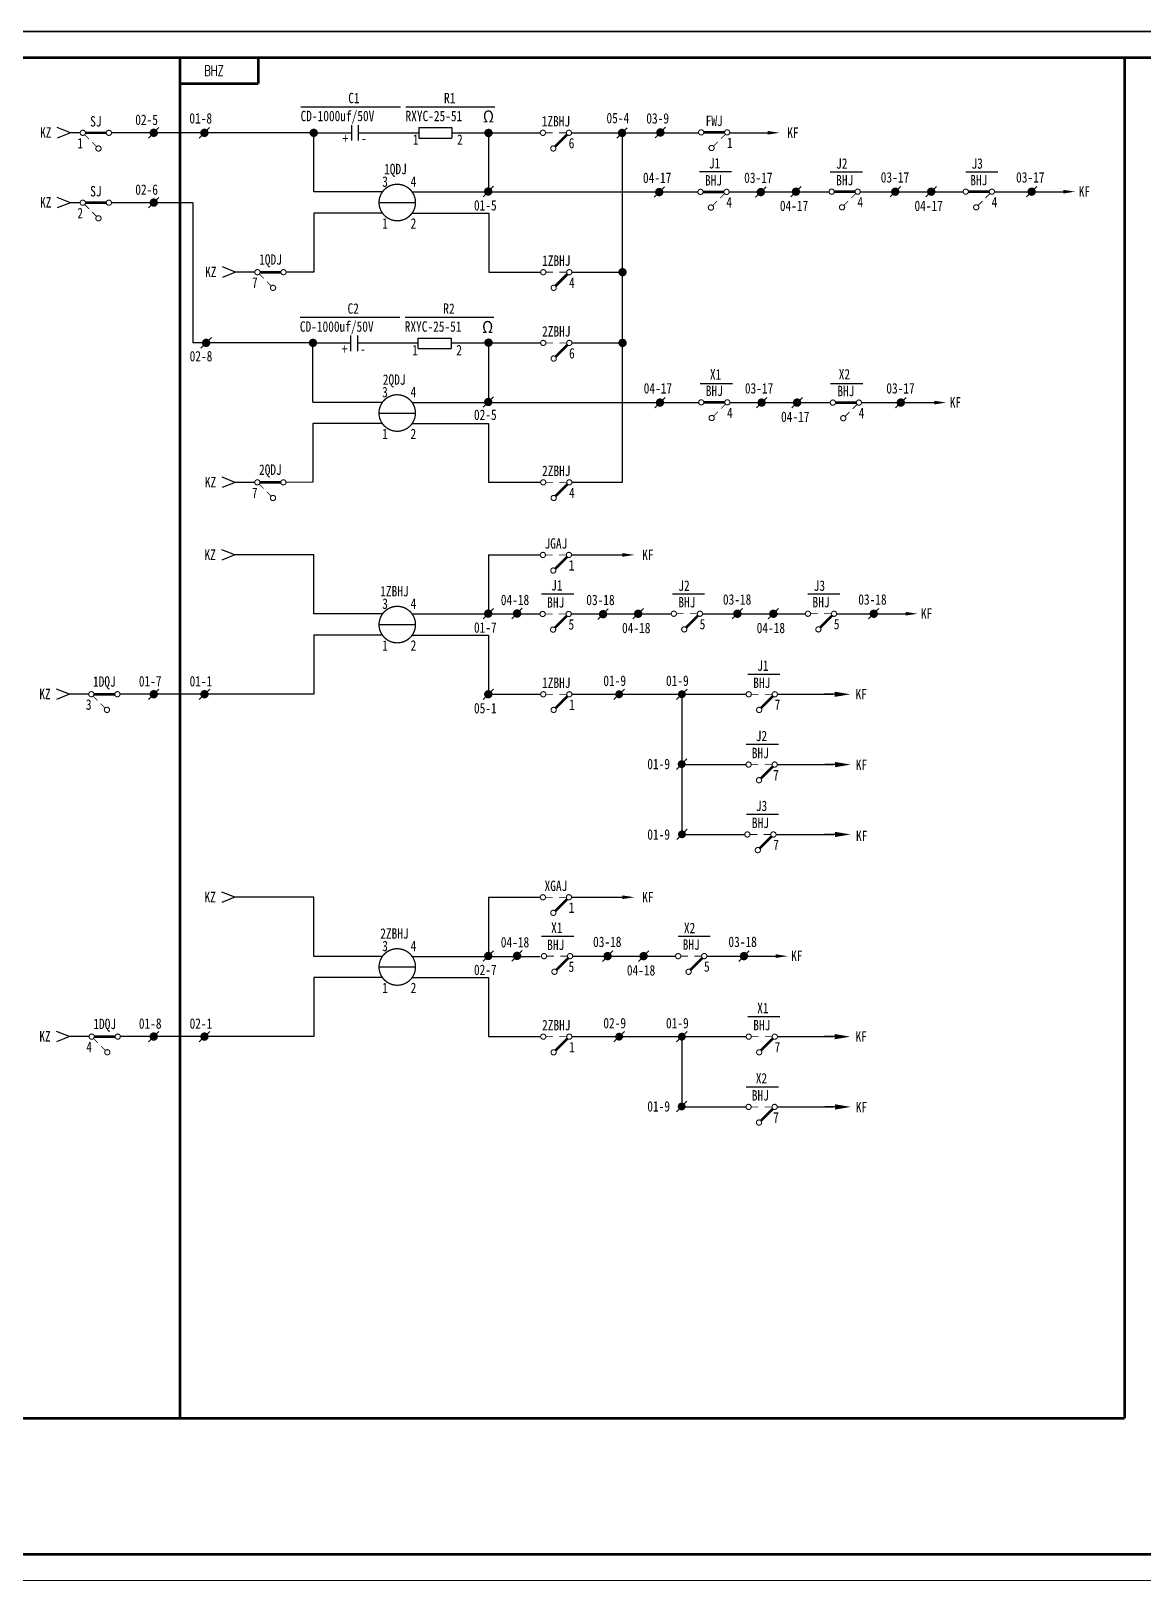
# Model space of a CAD drawing. Header units: millimetres. Extents: x -602 to 469, y -268 to 29.
# Drawn here: x -216.8 to -3.5, y -267.8 to 29.4 of the extents above; entities that cross this region are included whole.
import ezdxf
from ezdxf.enums import TextEntityAlignment as Align

# ---------------------------------------------------------------- set-up
doc = ezdxf.new("R2010")
doc.units = ezdxf.units.MM
doc.layers.add('TIE', color=7, linetype='Continuous')
doc.styles.add('CHINESE', font='SimSun.ttf', dxfattribs={"width": 0.9})
doc.styles.add('HZ', font='txt.shx', dxfattribs={"width": 0.7, "bigfont": 'hztxt.shx'})

# ---------------------------------------------------------------- blocks, each defined once
blk = doc.blocks.new('114')
at = {"const_width": 0.2}
for points in [[(1, 0, -1), (0, 0, -1)], [(6, 0, -1), (5, 0, -1)], [(4, -3, -1), (3, -3, -1)]]:
    blk.add_lwpolyline(points, format="xyb", close=True, dxfattribs=at)
for points, const_width in [([(5, 0), (1, 0)], 0.5), ([(0.85, -0.35), (1.7, -1.2)], 0.15), ([(2.3, -1.8), (3.15, -2.65)], 0.15)]:
    blk.add_lwpolyline(points, dxfattribs=dict(const_width=const_width))
blk.add_lwpolyline([(5.5, -4.5, 0, 0, 0), (5.5, -3.5, 0.8, 0, 0), (5.5, -1.3, 0, 0, 0)], format="xyseb")
at = {"width": 0.8}
for tag, p in [('RELAY', (3, 2.2)), ('0', (0, -2))]:
    blk.add_attdef(tag, text='', height=2, dxfattribs=at).set_placement(p, align=Align.MIDDLE)
blk = doc.blocks.new('W21')
blk.add_line((-1, -1), (1, 1))
at = {"const_width": 0.8}
blk.add_lwpolyline([(-0.4, 0, 1), (0.4, 0, 1)], format="xyb", close=True, dxfattribs=at)
blk = doc.blocks.new('W22')
at = {"const_width": 0.8}
blk.add_lwpolyline([(-0.4, 0, 1), (0.4, 0, 1)], format="xyb", close=True, dxfattribs=at)
blk = doc.blocks.new('W52')
blk.add_lwpolyline([(0, -3.3, 0, 0.7, 0), (0, -1, 0.7, 0.7, 0)], format="xyseb")
blk.add_lwpolyline([(0, 0), (0, -1)])
blk = doc.blocks.new('133')
at = {"const_width": 0.2}
for points in [[(-6, 0, 1), (-5, 0, 1)], [(-1, 0, 1), (0, 0, 1)], [(-4, -3, 1), (-3, -3, 1)]]:
    blk.add_lwpolyline(points, format="xyb", close=True, dxfattribs=at)
for points, const_width in [([(-5, 0), (-1, 0)], 0.5), ([(-2.3, -1.8), (-3.15, -2.65)], 0.15), ([(-0.85, -0.35), (-1.7, -1.2)], 0.15)]:
    blk.add_lwpolyline(points, dxfattribs=dict(const_width=const_width))
blk.add_lwpolyline([(-5.5, -1.3, 0, 0, 0), (-5.5, -2.3, 0.8, 0, 0), (-5.5, -4.5, 0, 0, 0)], format="xyseb")
at = {"width": 0.8}
for tag, p in [('RELAY', (-3, 2.2)), ('0', (0, -2))]:
    blk.add_attdef(tag, text='', height=2, dxfattribs=at).set_placement(p, align=Align.MIDDLE)
blk = doc.blocks.new('W03')
blk.add_line((-3.5, 0), (3.5, 0))
at = {"const_width": 0.25}
blk.add_lwpolyline([(-3.5, 0, 1), (3.5, 0, 1)], format="xyb", close=True, dxfattribs=at)
blk = doc.blocks.new('143')
at = {"const_width": 0.2}
for points in [[(-6, 0, 1), (-5, 0, 1)], [(-1, 0, 1), (0, 0, 1)], [(-4, -3, 1), (-3, -3, 1)]]:
    blk.add_lwpolyline(points, format="xyb", close=True, dxfattribs=at)
for points, const_width in [([(-5, 0), (-3.6, 0)], 0.15), ([(-2.4, 0), (-1, 0)], 0.15), ([(-0.85, -0.35), (-3.15, -2.65)], 0.5)]:
    blk.add_lwpolyline(points, dxfattribs=dict(const_width=const_width))
blk.add_lwpolyline([(-5.5, -1.3, 0, 0, 0), (-5.5, -2.3, 0.8, 0, 0), (-5.5, -4.5, 0, 0, 0)], format="xyseb")
at = {"width": 0.8}
for tag, p in [('RELAY', (-3, 2.2)), ('0', (0, -2))]:
    blk.add_attdef(tag, text='', height=2, dxfattribs=at).set_placement(p, align=Align.MIDDLE)
blk = doc.blocks.new('D')
blk.add_line((1, 1), (-1, -1))
at = {"const_width": 0.75}
blk.add_lwpolyline([(-0.375, 0, 1), (0.375, 0, 1)], format="xyb", close=True, dxfattribs=at)
blk = doc.blocks.new('T')
blk.add_line((0, 3), (0, 0))
blk.add_lwpolyline([(0, 2, 1, 0, 0), (0, 5, 0, 0, 0)], format="xyseb")
blk = doc.blocks.new('134')
at = {"const_width": 0.2}
for points in [[(1, 0, -1), (0, 0, -1)], [(6, 0, -1), (5, 0, -1)], [(4, -3, -1), (3, -3, -1)]]:
    blk.add_lwpolyline(points, format="xyb", close=True, dxfattribs=at)
for points, const_width in [([(5, 0), (1, 0)], 0.5), ([(0.85, -0.35), (1.7, -1.2)], 0.15), ([(2.3, -1.8), (3.15, -2.65)], 0.15)]:
    blk.add_lwpolyline(points, dxfattribs=dict(const_width=const_width))
blk.add_lwpolyline([(5.5, -1.3, 0, 0, 0), (5.5, -2.3, 0.8, 0, 0), (5.5, -4.5, 0, 0, 0)], format="xyseb")
at = {"width": 0.8}
for tag, p in [('RELAY', (3, 2.2)), ('0', (0, -2))]:
    blk.add_attdef(tag, text='', height=2, dxfattribs=at).set_placement(p, align=Align.MIDDLE)
blk = doc.blocks.new('A$C576B1F80')
at = {"const_width": 0.2}
for points in [[(0.1, 4.5, 1), (1.1, 4.5, 1)], [(5.1, 4.5, 1), (6.1, 4.5, 1)], [(2.1, 1.5, 1), (3.1, 1.5, 1)]]:
    blk.add_lwpolyline(points, format="xyb", close=True, dxfattribs=at)
blk.add_lwpolyline([(0.6, 3.2, 0, 0, 0), (0.6, 2.2, 0.8, 0, 0), (0.6, 0, 0, 0, 0)], format="xyseb")
for points, const_width in [([(1.1, 4.5), (2.5, 4.5)], 0.15), ([(5.25, 4.15), (2.95, 1.85)], 0.5), ([(3.7, 4.5), (5.1, 4.5)], 0.15)]:
    blk.add_lwpolyline(points, dxfattribs=dict(const_width=const_width))

msp = doc.modelspace()

# ---------------------------------------------------------------- linework, layer by layer
at = {"color": 7}
for p, q in [((-601.6, 29.35), (467.09, 29.35)), ((-601.6, 29.35), (467.09, 29.35)), ((467.09, 29.35), (-601.6, 29.35))]:
    msp.add_line(p, q, dxfattribs=at)
for p, q in [((-165.04, 14.91), (-145.91, 14.91)), ((-144.89, 14.91), (-127.87, 14.91)), ((-209.27, 9.92), (-211.77, 10.92)), ((-209.27, 9.92), (-211.77, 8.92)), ((-207.38, 9.92), (-209.27, 9.92)), ((-187.48, 9.92), (-201.38, 9.92)), ((-187.38, 9.92), (-187.48, 9.92)), ((-162.58, 9.92), (-187.38, 9.92)), ((-162.58, 9.92), (-155.33, 9.92)), ((-162.58, -1.33), (-162.58, 9.92)), ((-155.36, 11.42), (-155.36, 8.44)), ((-154.05, 11.42), (-154.05, 8.44)), ((-153.98, 9.92), (-142.44, 9.92)), ((-142.44, 10.92), (-142.44, 8.94)), ((-142.41, 10.92), (-136.07, 10.92)), ((-142.41, 8.92), (-136.07, 8.92)), ((-136.13, 9.92), (-129.18, 9.92)), ((-136.07, 10.92), (-136.07, 8.94)), ((-129.12, 9.93), (-119.13, 9.93)), ((-129.06, 10.44), (-129.06, -0.8)), ((-113.13, 9.93), (-88.76, 9.93)), ((-103.35, -57.09), (-103.35, 9.9)), ((-88.59, 2.49), (-82.43, 2.49)), ((-63.5, 2.45), (-57.34, 2.45)), ((-37.53, 2.45), (-31.37, 2.45)), ((-209.27, -3.47), (-211.77, -2.47)), ((-149.33, -1.4), (-162.58, -1.4)), ((-143.71, -1.4), (-88.9, -1.4)), ((-82.9, -1.4), (-63.74, -1.36)), ((-57.74, -1.36), (-51.34, -1.36)), ((-51.34, -1.36), (-38.01, -1.36)), ((-32.01, -1.36), (-25.52, -1.36)), ((-30.01, -1.36), (-19.79, -1.36)), ((-209.27, -3.47), (-211.77, -4.47)), ((-207.38, -3.47), (-209.27, -3.47)), ((-187.48, -3.47), (-201.38, -3.47)), ((-185.8, -3.47), (-187.48, -3.47)), ((-185.8, -3.47), (-185.8, -30.35)), ((-149.33, -5.48), (-162.56, -5.48)), ((-162.56, -5.48), (-162.56, -16.8)), ((-143.71, -5.48), (-129.02, -5.48)), ((-129.02, -5.48), (-129.02, -16.8)), ((-177.61, -16.8), (-180.11, -15.8)), ((-177.61, -16.8), (-180.11, -17.8)), ((-173.88, -16.8), (-177.61, -16.8)), ((-162.56, -16.8), (-167.88, -16.8)), ((-129.02, -16.8), (-119.06, -16.8)), ((-113.06, -16.8), (-103.35, -16.8)), ((-165.19, -25.45), (-146.06, -25.45)), ((-145.04, -25.45), (-128.01, -25.45)), ((-155.5, -28.95), (-155.5, -31.93)), ((-154.2, -28.95), (-154.2, -31.93)), ((-142.59, -29.45), (-142.59, -31.43)), ((-142.56, -29.45), (-136.21, -29.45)), ((-136.21, -29.45), (-136.21, -31.43)), ((-162.73, -30.35), (-185.8, -30.35)), ((-162.73, -41.69), (-162.73, -30.29)), ((-162.73, -30.35), (-155.5, -30.35)), ((-154.2, -30.35), (-142.59, -30.35)), ((-142.56, -31.45), (-136.21, -31.45)), ((-136.21, -30.35), (-129.11, -30.35)), ((-129.06, -30.36), (-119.06, -30.36)), ((-129.04, -29.76), (-129.04, -41.17)), ((-113.06, -30.36), (-103.35, -30.36)), ((-88.45, -38.11), (-82.28, -38.11)), ((-63.43, -38.11), (-57.26, -38.11)), ((-149.41, -41.76), (-162.73, -41.76)), ((-143.73, -41.76), (-88.75, -41.76)), ((-82.75, -41.76), (-63.51, -41.8)), ((-57.51, -41.8), (-51.11, -41.8)), ((-51.11, -41.8), (-44.54, -41.8)), ((-149.38, -45.84), (-162.77, -45.84)), ((-162.77, -45.84), (-162.77, -57.09)), ((-143.73, -45.84), (-129.06, -45.84)), ((-129.06, -45.84), (-129.06, -57.09)), ((-177.66, -57.1), (-180.16, -56.1)), ((-177.66, -57.1), (-180.16, -58.1)), ((-173.9, -57.1), (-177.66, -57.1)), ((-162.77, -57.09), (-167.9, -57.1)), ((-129.06, -57.09), (-119.06, -57.09)), ((-113.06, -57.09), (-103.35, -57.09)), ((-177.73, -71.02), (-180.23, -70.02)), ((-177.73, -71.02), (-180.23, -72.02)), ((-162.58, -71.02), (-177.73, -71.02)), ((-162.58, -82.27), (-162.58, -71.02)), ((-129.06, -71.01), (-119.13, -71.01)), ((-129.06, -71.01), (-129.06, -82.27)), ((-113.13, -71.01), (-104.36, -71.01)), ((-118.87, -78.45), (-112.7, -78.45)), ((-93.77, -78.48), (-87.61, -78.48)), ((-67.81, -78.48), (-61.64, -78.48)), ((-149.33, -82.33), (-162.58, -82.33)), ((-143.71, -82.33), (-119.17, -82.33)), ((-113.17, -82.33), (-94.01, -82.29)), ((-88.01, -82.29), (-81.61, -82.29)), ((-81.61, -82.29), (-68.28, -82.29)), ((-62.28, -82.29), (-55.79, -82.29)), ((-60.28, -82.29), (-50.06, -82.29)), ((-162.56, -86.41), (-162.56, -97.73)), ((-149.33, -86.41), (-162.56, -86.41)), ((-143.71, -86.41), (-129.05, -86.41)), ((-129.05, -86.41), (-129.05, -97.73)), ((-79.33, -93.85), (-73.17, -93.85)), ((-209.41, -97.72), (-211.91, -96.72)), ((-209.41, -97.72), (-211.91, -98.72)), ((-205.68, -97.72), (-209.41, -97.72)), ((-162.56, -97.73), (-199.68, -97.72)), ((-129.05, -97.73), (-119.06, -97.73)), ((-113.06, -97.73), (-91.6, -97.73)), ((-91.95, -97.75), (-91.95, -124.61)), ((-79.61, -107.32), (-73.44, -107.32)), ((-79.59, -120.72), (-73.43, -120.72)), ((-177.73, -136.66), (-180.23, -135.66)), ((-177.73, -136.66), (-180.23, -137.66)), ((-162.58, -136.66), (-177.73, -136.66)), ((-162.58, -147.91), (-162.58, -136.66)), ((-129.06, -136.65), (-119.13, -136.65)), ((-129.06, -136.65), (-129.06, -147.91)), ((-113.13, -136.65), (-104.36, -136.65)), ((-118.87, -144.09), (-112.7, -144.09)), ((-92.71, -144.13), (-86.54, -144.13)), ((-149.33, -147.98), (-162.58, -147.98)), ((-143.71, -147.98), (-119.17, -147.98)), ((-112.91, -147.94), (-106.51, -147.94)), ((-106.51, -147.94), (-93.18, -147.94)), ((-87.18, -147.94), (-80.69, -147.94)), ((-85.18, -147.94), (-74.96, -147.94)), ((-162.56, -152.06), (-162.56, -163.38)), ((-149.33, -152.06), (-162.56, -152.06)), ((-143.71, -152.06), (-129.05, -152.06)), ((-129.05, -152.06), (-129.05, -163.38)), ((-79.33, -159.49), (-73.17, -159.49)), ((-209.41, -163.37), (-211.91, -162.37)), ((-209.41, -163.37), (-211.91, -164.37)), ((-205.68, -163.37), (-209.41, -163.37)), ((-162.56, -163.38), (-199.68, -163.37)), ((-129.05, -163.38), (-119.06, -163.38)), ((-113.06, -163.38), (-91.6, -163.38)), ((-91.95, -163.39), (-91.95, -176.85)), ((-79.61, -172.97), (-73.44, -172.97))]:
    msp.add_line(p, q)
at = {"linetype": 'Continuous'}
for p, q in [((-162.58, -1.4), (-162.58, 9.92)), ((-162.58, -82.33), (-162.58, -71.02)), ((-162.58, -147.98), (-162.58, -136.66))]:
    msp.add_line(p, q, dxfattribs=at)
at = {"color": 0}
for p, q in [((-87.77, 9.93), (-83.76, 9.93)), ((-82.77, 9.93), (-76.52, 9.93)), ((-91.97, -97.73), (-79.64, -97.73)), ((-73.64, -97.73), (-62.95, -97.73)), ((-92, -111.21), (-79.67, -111.21)), ((-73.67, -111.21), (-62.97, -111.21)), ((-91.95, -124.61), (-79.9, -124.61)), ((-73.9, -124.61), (-62.8, -124.61)), ((-91.97, -163.38), (-79.64, -163.38)), ((-73.64, -163.38), (-62.95, -163.38)), ((-92, -176.85), (-79.67, -176.85)), ((-73.67, -176.85), (-62.97, -176.85))]:
    msp.add_line(p, q, dxfattribs=at)
at = {"color": 0, "const_width": 0.2}
msp.add_lwpolyline([(-601.6, -267.65), (469.09, -267.65), (469.09, 29.35), (-601.6, 29.35)], close=True, dxfattribs=at)
msp.add_lwpolyline([(-576.6, -262.65, 0.5, 0.5, 0), (464.09, -262.65, 0.5, 0.5, 0), (464.09, 24.35, 0.5, 0.5, 0), (-576.6, 24.35, 0.5, 0.5, 0)], format="xyseb", close=True)
for points, const_width in [([(-188.23, 24.35), (-576.6, 24.35)], 0.5), ([(-202.38, -3.47), (-206.38, -3.47)], 0.5), ([(-206.52, -3.82), (-205.68, -4.67)], 0.15), ([(-205.08, -5.27), (-204.23, -6.11)], 0.15), ([(-118.13, -71.01), (-116.73, -71.01)], 0.15), ([(-113.98, -71.36), (-116.27, -73.65)], 0.5), ([(-115.53, -71.01), (-114.13, -71.01)], 0.15), ([(-118.06, -97.73), (-116.66, -97.73)], 0.15), ([(-113.91, -98.09), (-116.21, -100.38)], 0.5), ([(-115.46, -97.73), (-114.06, -97.73)], 0.15), ([(-118.13, -136.65), (-116.73, -136.65)], 0.15), ([(-115.53, -136.65), (-114.13, -136.65)], 0.15), ([(-113.98, -137), (-116.27, -139.3)], 0.5), ([(-118.06, -163.38), (-116.66, -163.38)], 0.15), ([(-115.46, -163.38), (-114.06, -163.38)], 0.15), ([(-113.91, -163.73), (-116.21, -166.02)], 0.5), ([(-7.02, -236.58), (-576.6, -236.58)], 0.5)]:
    msp.add_lwpolyline(points, dxfattribs=dict(const_width=const_width))
at = {"linetype": 'ByBlock', "const_width": 0.5}
for points in [[(-188.23, 24.35), (-188.23, -236.58)], [(-7.02, 24.35), (-7.02, -236.58)]]:
    msp.add_lwpolyline(points, dxfattribs=at)
at = {"color": 0, "const_width": 0.5}
msp.add_lwpolyline([(-173.23, 19.35), (-188.23, 19.35), (-188.23, 24.35), (-172.16, 24.35)], dxfattribs=at)
at = {"color": 0}
msp.add_lwpolyline([(-173.23, 24.35, 0.5, 0.5, 0), (-173.23, 19.35, 0.5, 0.5, 0)], format="xyseb", dxfattribs=at)
at = {"const_width": 0.2}
for points in [[(-206.38, -3.47, -1), (-207.38, -3.47, -1)], [(-201.38, -3.47, -1), (-202.38, -3.47, -1)], [(-203.38, -6.47, -1), (-204.38, -6.47, -1)], [(-119.13, -71.01, 1), (-118.13, -71.01, 1)], [(-114.13, -71.01, 1), (-113.13, -71.01, 1)], [(-117.13, -74.01, 1), (-116.13, -74.01, 1)], [(-119.06, -97.73, 1), (-118.06, -97.73, 1)], [(-114.06, -97.73, 1), (-113.06, -97.73, 1)], [(-117.06, -100.73, 1), (-116.06, -100.73, 1)], [(-119.13, -136.65, 1), (-118.13, -136.65, 1)], [(-114.13, -136.65, 1), (-113.13, -136.65, 1)], [(-117.13, -139.65, 1), (-116.13, -139.65, 1)], [(-119.06, -163.38, 1), (-118.06, -163.38, 1)], [(-114.06, -163.38, 1), (-113.06, -163.38, 1)], [(-117.06, -166.38, 1), (-116.06, -166.38, 1)]]:
    msp.add_lwpolyline(points, format="xyb", close=True, dxfattribs=at)
for points in [[(-141.72, -5, 0, 0, 0), (-141.72, -4, 0.8, 0, 0), (-141.72, -1.8, 0, 0, 0)], [(-201.88, -7.97, 0, 0, 0), (-201.88, -6.97, 0.8, 0, 0), (-201.88, -4.77, 0, 0, 0)], [(-141.73, -45.36, 0, 0, 0), (-141.73, -44.36, 0.8, 0, 0), (-141.73, -42.16, 0, 0, 0)], [(-118.63, -72.31, 0, 0, 0), (-118.63, -73.31, 0.8, 0, 0), (-118.63, -75.51, 0, 0, 0)], [(-141.72, -82.81, 0, 0, 0), (-141.72, -83.81, 0.8, 0, 0), (-141.72, -86.01, 0, 0, 0)], [(-118.56, -99.03, 0, 0, 0), (-118.56, -100.03, 0.8, 0, 0), (-118.56, -102.23, 0, 0, 0)], [(-118.63, -137.95, 0, 0, 0), (-118.63, -138.95, 0.8, 0, 0), (-118.63, -141.15, 0, 0, 0)], [(-141.72, -148.52, 0, 0, 0), (-141.72, -149.52, 0.8, 0, 0), (-141.72, -151.72, 0, 0, 0)], [(-118.56, -164.68, 0, 0, 0), (-118.56, -165.68, 0.8, 0, 0), (-118.56, -167.88, 0, 0, 0)]]:
    msp.add_lwpolyline(points, format="xyseb")

# ---------------------------------------------------------------- block references
for name, p, values in [('114', (-207.38, 9.92), {'RELAY': 'SJ', '0': '1'}), ('143', (-113.13, 9.93), {'RELAY': '1ZBHJ', '0': '6'}), ('133', (-82.9, -1.4), {'RELAY': 'BHJ', '0': '4'}), ('133', (-57.74, -1.36), {'RELAY': 'BHJ', '0': '4'}), ('133', (-32.01, -1.36), {'RELAY': 'BHJ', '0': '4'}), ('143', (-113.06, -16.8), {'RELAY': '1ZBHJ', '0': '4'}), ('143', (-113.06, -30.36), {'RELAY': '2ZBHJ', '0': '6'}), ('133', (-82.75, -41.76), {'RELAY': 'BHJ', '0': '4'}), ('133', (-57.51, -41.8), {'RELAY': 'BHJ', '0': '4'}), ('114', (-173.9, -57.1), {'RELAY': '2QDJ', '0': '7'}), ('143', (-113.06, -57.09), {'RELAY': '2ZBHJ', '0': '4'}), ('134', (-205.75, -97.72), {'RELAY': '1DQJ', '0': '3'}), ('134', (-205.68, -163.37), {'RELAY': '1DQJ', '0': '4'})]:
    msp.add_blockref(name, p).add_auto_attribs(values)
at = {"color": 0}
msp.add_blockref('133', (-82.77, 10.01), dxfattribs=at).add_auto_attribs({'RELAY': 'FWJ', '0': '1'})
for name, p in [('W21', (-193.27, 9.93)), ('W21', (-183.55, 9.92)), ('W22', (-162.58, 9.92)), ('W22', (-129.06, 9.9)), ('W21', (-103.44, 9.9)), ('W03', (-146.56, -3.44)), ('W21', (-193.27, -3.46)), ('W21', (-129.11, -1.33)), ('W21', (-96.31, -1.44)), ('W21', (-76.82, -1.44)), ('W21', (-70.09, -1.36)), ('W21', (-51.04, -1.36)), ('W21', (-44.14, -1.36)), ('W21', (-24.88, -1.36)), ('W22', (-103.35, -16.8)), ('W21', (-183.22, -30.35)), ('W22', (-162.73, -30.35)), ('W22', (-129.06, -30.31)), ('W22', (-103.35, -30.36)), ('W03', (-146.57, -43.8)), ('W21', (-129.11, -41.69)), ('W21', (-96.17, -41.8)), ('W21', (-76.67, -41.8)), ('W21', (-69.86, -41.8)), ('W21', (-49.97, -41.8)), ('W03', (-146.56, -84.37)), ('W21', (-129.11, -82.26)), ('W21', (-123.58, -82.24)), ('A$C576B1F80', (-119.27, -86.83)), ('W21', (-107.09, -82.37)), ('W21', (-100.36, -82.29)), ('A$C576B1F80', (-94.11, -86.79)), ('W21', (-81.31, -82.29)), ('W21', (-74.41, -82.29)), ('A$C576B1F80', (-68.38, -86.79)), ('W21', (-55.16, -82.29)), ('W21', (-193.27, -97.72)), ('W21', (-183.54, -97.72)), ('W21', (-129.1, -97.73)), ('A$C576B1F80', (-79.74, -102.23)), ('A$C576B1F80', (-79.77, -115.71)), ('A$C576B1F80', (-80, -129.11)), ('W03', (-146.56, -150.02)), ('W21', (-129.11, -147.91)), ('W21', (-123.58, -147.89)), ('A$C576B1F80', (-119.01, -152.44)), ('W21', (-106.21, -147.94)), ('W21', (-99.31, -147.94)), ('A$C576B1F80', (-93.28, -152.44)), ('W21', (-80.06, -147.94)), ('W21', (-193.27, -163.36)), ('W21', (-183.54, -163.36)), ('A$C576B1F80', (-79.74, -167.88)), ('A$C576B1F80', (-79.77, -181.35))]:
    msp.add_blockref(name, p)
for name, p in [('W21', (-96.09, 9.99)), ('D', (-104, -97.73)), ('D', (-91.97, -97.73)), ('D', (-92.01, -111.13)), ('D', (-91.95, -124.58)), ('D', (-104, -163.38)), ('D', (-91.97, -163.38)), ('D', (-92.01, -176.77))]:
    msp.add_blockref(name, p, dxfattribs=at)
for name, p, rotation in [('W52', (-76.52, 9.93), 90), ('W52', (-104.36, -71.01), 90), ('T', (-64.68, -97.73), 270), ('T', (-64.57, -111.21), 270), ('T', (-64.6, -124.61), 270), ('W52', (-104.36, -136.65), 90), ('T', (-64.68, -163.38), 270), ('T', (-64.57, -176.85), 270)]:
    msp.add_blockref(name, p, dxfattribs=dict(at, rotation=rotation))
at = {"rotation": 90}
for p in [(-19.79, -1.36), (-44.54, -41.8), (-50.06, -82.29), (-74.96, -147.94)]:
    msp.add_blockref('W52', p, dxfattribs=at)
at = {"layer": 'TIE', "color": 0}
msp.add_blockref('114', (-173.88, -16.8), dxfattribs=at).add_auto_attribs({'RELAY': '1QDJ', '0': '7'})

# ---------------------------------------------------------------- texts
at = {"color": 7, "linetype": 'Continuous', "style": 'HZ', "width": 0.7}
msp.add_text('BHZ', height=2, dxfattribs=at).set_placement((-179.82, 20.83), align=Align.RIGHT)
at = {"color": 7}
for s, width, p in [('02-5', 0.8, (-196.82, 11.43)), ('01-8', 0.8, (-186.44, 11.71)), ('05-4', 0.8, (-106.43, 11.76)), ('03-9', 0.8, (-98.79, 11.7)), ('+', 0.8, (-157.06, 7.85)), ('1', 0.8, (-143.57, 7.63)), ('2', 0.8, (-135.09, 7.63)), ('-', 0.75, (-153.51, 7.85)), ('02-6', 0.8, (-196.82, -1.96)), ('04-17', 0.8, (-99.43, 0.31)), ('03-17', 0.8, (-80.02, 0.31)), ('03-17', 0.8, (-53.82, 0.39)), ('03-17', 0.8, (-27.86, 0.39)), ('01-5', 0.8, (-131.85, -4.98)), ('04-17', 0.8, (-73.17, -5.07)), ('04-17', 0.8, (-47.35, -5.07)), ('02-8', 0.8, (-186.39, -33.9)), ('+', 0.8, (-157.2, -32.52)), ('-', 0.75, (-153.66, -32.52)), ('1', 0.8, (-143.71, -32.74)), ('2', 0.8, (-135.24, -32.74)), ('04-17', 0.8, (-99.29, -40.06)), ('03-17', 0.8, (-79.88, -40.06)), ('03-17', 0.8, (-52.75, -40.06)), ('02-5', 0.8, (-131.85, -45.13)), ('04-17', 0.8, (-72.94, -45.52)), ('04-18', 0.8, (-126.7, -80.63)), ('03-18', 0.8, (-110.3, -80.63)), ('03-18', 0.8, (-84.09, -80.55)), ('03-18', 0.8, (-58.13, -80.55)), ('01-7', 0.8, (-131.85, -85.92)), ('04-18', 0.8, (-103.44, -86.01)), ('04-18', 0.8, (-77.62, -86.01)), ('01-7', 0.8, (-196.13, -96.22)), ('01-1', 0.8, (-186.4, -96.22)), ('01-9', 0.8, (-107.03, -96.13)), ('01-9', 0.8, (-95.01, -96.13)), ('05-1', 0.8, (-131.85, -101.39)), ('01-9', 0.8, (-98.6, -112.1)), ('01-9', 0.8, (-98.6, -125.61)), ('04-18', 0.8, (-126.7, -146.27)), ('03-18', 0.8, (-109, -146.19)), ('03-18', 0.8, (-83.04, -146.19)), ('02-7', 0.8, (-131.85, -151.56)), ('04-18', 0.8, (-102.52, -151.65)), ('01-8', 0.8, (-196.13, -161.86)), ('02-1', 0.8, (-186.4, -161.86)), ('02-9', 0.8, (-107.03, -161.78)), ('01-9', 0.8, (-95.01, -161.78)), ('01-9', 0.8, (-98.6, -177.74))]:
    msp.add_text(s, height=2, dxfattribs=dict(at, width=width)).set_placement(p)
at = {"color": 7, "style": 'CHINESE', "width": 0.9}
for p in [(-130.14, 11.92), (-130.29, -28.44)]:
    msp.add_text('Ω', height=2.3, dxfattribs=at).set_placement(p)
at = {"color": 7, "width": 0.8}
for s, p in [('3    4', (-146.18, 0.56)), ('1    2', (-146.18, -7.44)), ('3    4', (-146.2, -39.8)), ('1    2', (-146.2, -47.8)), ('3    4', (-146.18, -80.37)), ('1    2', (-146.18, -88.37)), ('3    4', (-146.18, -146.02)), ('1    2', (-146.18, -154.02))]:
    msp.add_text(s, height=2, dxfattribs=at).set_placement(p, align=Align.MIDDLE)
at = {"width": 0.8}
for tag, text, p in [('SJ', '', (-204.38, -1.27)), ('JGAJ', '', (-116.13, -68.81)), ('1', '', (-113.13, -73.01)), ('BHJ', '', (-116.17, -80.13)), ('BHJ', '', (-91.01, -80.09)), ('BHJ', '', (-65.28, -80.09)), ('5', '5', (-113.17, -84.33)), ('5', '4', (-88.01, -84.29)), ('5', '4', (-62.28, -84.29)), ('1ZBHJ', '', (-116.06, -95.53)), ('BHJ', '', (-76.64, -95.53)), ('1', '', (-113.06, -99.73)), ('7', '4', (-73.64, -99.73)), ('BHJ', '', (-76.92, -109.01)), ('7', '4', (-73.92, -113.21)), ('BHJ', '', (-76.9, -122.41)), ('7', '4', (-73.9, -126.61)), ('XGAJ', '', (-116.13, -134.45)), ('1', '', (-113.13, -138.65)), ('BHJ', '', (-116.17, -145.78)), ('BHJ', '', (-90.18, -145.74)), ('5', '5', (-113.17, -149.98)), ('5', '4', (-87.18, -149.94)), ('2ZBHJ', '', (-116.06, -161.18)), ('BHJ', '', (-76.64, -161.18)), ('1', '', (-113.06, -165.38)), ('7', '4', (-73.64, -165.38)), ('BHJ', '', (-76.92, -174.65)), ('7', '4', (-73.92, -178.85))]:
    msp.add_attdef(tag, text=text, height=2, dxfattribs=at).set_placement(p, align=Align.MIDDLE)
at = {"color": 0, "width": 0.8}
msp.add_attdef('2', text='2', height=2, dxfattribs=at).set_placement((-207.38, -5.47), align=Align.MIDDLE)
at = {"layer": 'TIE', "color": 7, "width": 0.8}
for s, p in [('C1', (-155.96, 15.6)), ('R1', (-137.59, 15.59)), ('CD-1000uf/50V', (-165.11, 12.15)), ('RXYC-25-51', (-144.98, 12.15)), ('KZ', (-215.08, 8.98)), ('KF', (-71.75, 8.95)), ('1QDJ', (-149.09, 1.98)), ('J1', (-86.78, 3.09)), ('J2', (-62.38, 3.04)), ('J3', (-36.41, 3.04)), ('KZ', (-215.08, -4.41)), ('KF', (-15.84, -2.31)), ('KZ', (-183.42, -17.75)), ('C2', (-156.1, -24.76)), ('R2', (-137.73, -24.78)), ('CD-1000uf/50V', (-165.25, -28.22)), ('RXYC-25-51', (-145.13, -28.22)), ('X1', (-86.59, -37.39)), ('X2', (-61.88, -37.36)), ('2QDJ', (-149.33, -38.39)), ('KF', (-40.59, -42.76)), ('KZ', (-183.47, -58.05)), ('KZ', (-183.54, -71.97)), ('KF', (-99.58, -71.99)), ('1ZBHJ', (-149.82, -78.96)), ('J1', (-117.05, -77.84)), ('J2', (-92.65, -77.9)), ('J3', (-66.68, -77.9)), ('KF', (-46.11, -83.25)), ('J1', (-77.52, -93.24)), ('KZ', (-215.22, -98.67)), ('KF', (-58.64, -98.72)), ('J2', (-77.79, -106.72)), ('KF', (-58.6, -112.26)), ('J3', (-77.78, -120.12)), ('KF', (-58.56, -125.89)), ('KZ', (-183.54, -137.61)), ('KF', (-99.58, -137.63)), ('2ZBHJ', (-149.82, -144.6)), ('X1', (-117.05, -143.49)), ('X2', (-91.58, -143.54)), ('KF', (-71.01, -148.89)), ('X1', (-77.52, -158.89)), ('KZ', (-215.22, -164.32)), ('KF', (-58.64, -164.36)), ('X2', (-77.79, -172.36)), ('KF', (-58.6, -177.9))]:
    msp.add_text(s, height=2, dxfattribs=at).set_placement(p)

doc.saveas('drawing.dxf')
